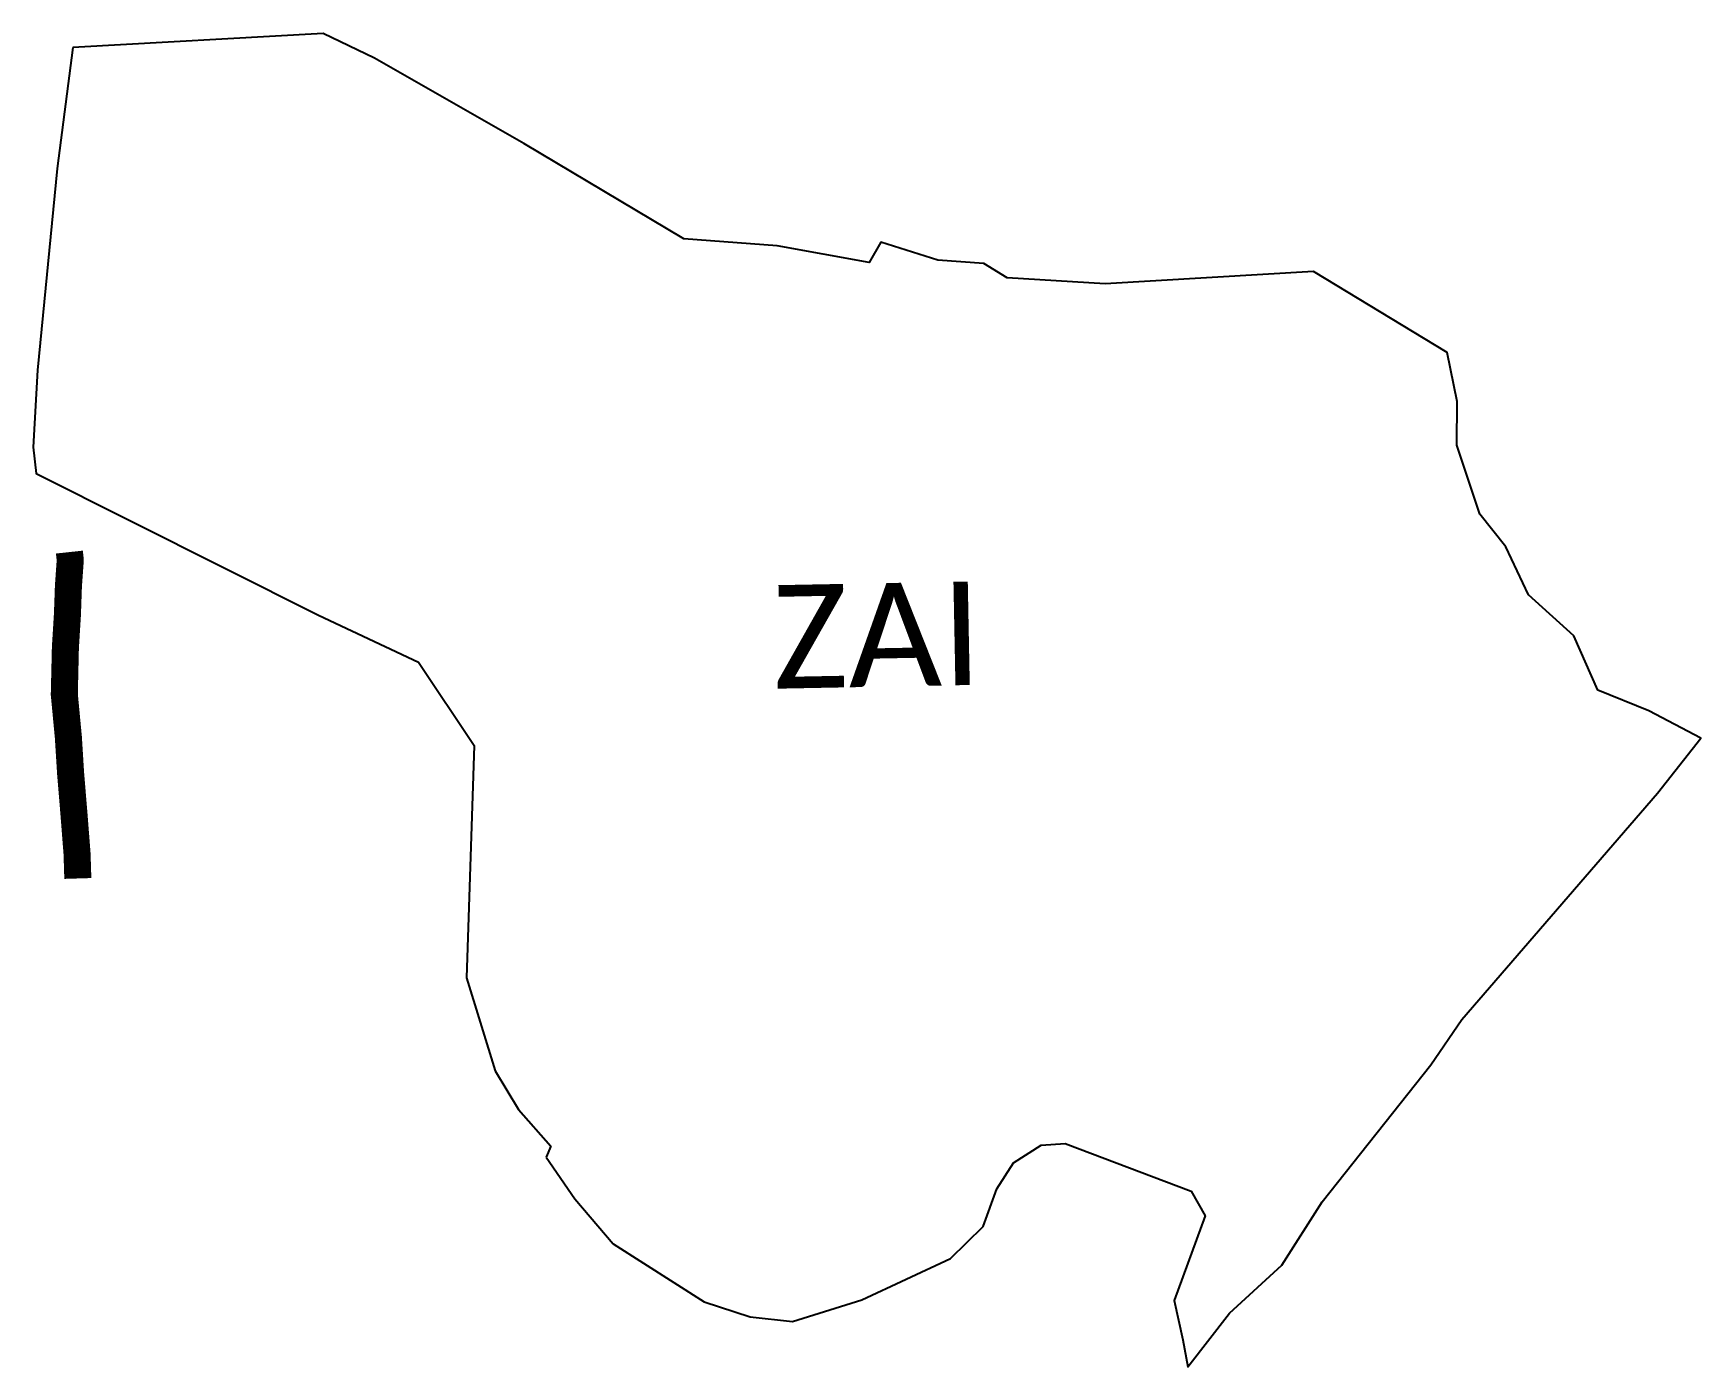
# Model space of a CAD drawing. Header units: metres. Extents: x 263451 to 266534, y 2225575 to 2228041.
import ezdxf

# ---------------------------------------------------------------- set-up
doc = ezdxf.new("R2010")
doc.units = ezdxf.units.M
doc.linetypes.add('AUDIT_I_240507125805-8', pattern=[0])
for name, color, linetype in [('AUDIT_I_240507125805-38', 7, 'AUDIT_I_240507125805-8'), ('NATURALLY PROTECTED', 3, 'Continuous'), ('village', 3, 'Continuous'), ('VILLAGE NAME', 250, 'Continuous')]:
    doc.layers.add(name, color=color, linetype=linetype)
doc.styles.add('AUDIT_I_240507125805-4', font='txt')
doc.styles.get("Standard").update_dxf_attribs({"font": 'simplex.shx'})

msp = doc.modelspace()

# ---------------------------------------------------------------- linework, layer by layer
at = {"color": 3, "flags": 128}
for points in [[(263523.4, 2228015.1), (263494.5, 2227791.5), (263458.6, 2227418.1), (263450.6, 2227275.8), (263455.8, 2227226.8), (263978, 2226965.1), (264162.9, 2226877.7), (264266.1, 2226723.7), (264251.4, 2226294.1), (264304.8, 2226122.2), (264348.1, 2226050.5), (264407.4, 2225982.5)], [(264399.1, 2225962.4), (264452, 2225885.2), (264523.2, 2225801.7), (264691.1, 2225694.4), (264776.1, 2225666.6), (264854.3, 2225658.4), (264982.7, 2225698.5), (265146.5, 2225774.8), (265207.3, 2225833.7), (265232.5, 2225903.8), (265263.5, 2225951.4), (265314.6, 2225984.5), (265358.7, 2225987.6), (265591.9, 2225899.1), (265617.4, 2225853.5), (265560.1, 2225696.8), (265576.3, 2225624), (265585.8, 2225574.6), (265662.9, 2225673.5), (265759.3, 2225762.2), (265834.2, 2225879.4), (266035, 2226133.3), (266092.1, 2226217), (266454.2, 2226635.8), (266534, 2226737.2), (266438.4, 2226788.2), (266343.9, 2226826.2), (266299.3, 2226926.5), (266215.5, 2227002.5), (266173.4, 2227091.6), (266125.7, 2227151.7), (266083, 2227279.3), (266084, 2227360), (266065, 2227450.7), (265818.1, 2227600.8), (265432.7, 2227577.9), (265251.7, 2227588.9), (265208.6, 2227615.3), (265123.3, 2227621.4), (265017.6, 2227655), (264996.6, 2227617.5), (264826.1, 2227647.9), (264653.4, 2227661.4), (264357.4, 2227837.7), (264081.4, 2227995.5), (263986.3, 2228041.3), (263523.4, 2228015.1)]]:
    msp.add_lwpolyline(points, dxfattribs=at)
at = {"layer": 'NATURALLY PROTECTED', "color": 116, "true_color": 0x136734, "const_width": 50, "flags": 128}
msp.add_lwpolyline([(263517.3, 2227081.6), (263518.9, 2227066.8), (263515.5, 2227018.5), (263513.7, 2226966.5), (263509.9, 2226904.8), (263507.9, 2226818.3), (263515.4, 2226738.9), (263519.6, 2226671.5), (263525.7, 2226597.7), (263531.5, 2226523.2), (263532.9, 2226477.8)], dxfattribs=at)
at = {"layer": 'village', "flags": 128}
msp.add_lwpolyline([(264407.4, 2225982.5), (264399.1, 2225962.4)], dxfattribs=at)

# ---------------------------------------------------------------- texts
at = {"layer": 'AUDIT_I_240507125805-38', "color": 3, "style": 'AUDIT_I_240507125805-4'}
msp.add_text('Ch. 126425.04 M', height=0.000555, dxfattribs=at).set_placement((263986.3, 2228041.3))
at = {"layer": 'VILLAGE NAME', "insert": (264815.5, 2227020.2), "char_height": 191.456, "attachment_point": 1, "rotation": 1.1028}
msp.add_mtext_dynamic_manual_height_columns('{\\fCalibri|b0|i0|c0|p34;ZAI}', width=161.46, gutter_width=957.3, heights=[0], dxfattribs=at)

doc.saveas('drawing.dxf')
